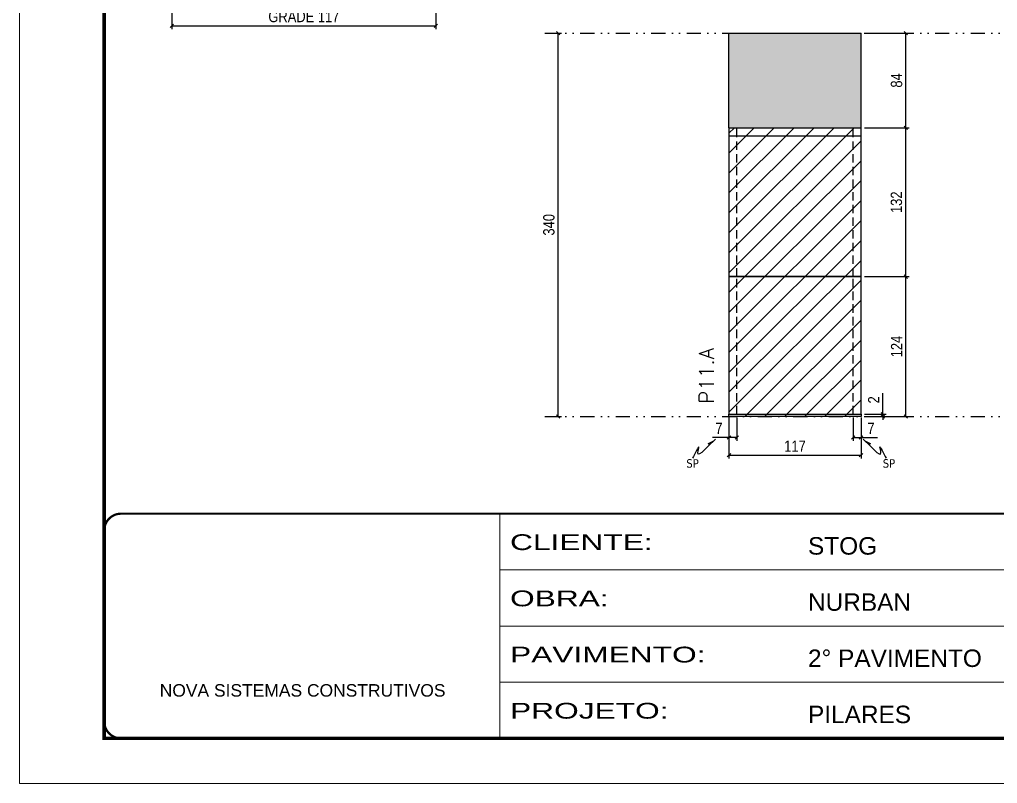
# Model space of a CAD drawing. Extents: x 2201 to 8455, y 252 to 7045.
# Drawn here: x 5385 to 6251, y 2549 to 3226 of the extents above; entities that cross this region are included whole.
import ezdxf

# ---------------------------------------------------------------- set-up
doc = ezdxf.new("R2010")
doc.units = 0
for name, pattern in [('CONTINUO', [0]), ('DASHED', [0.75, 0.5, -0.25]), ('DIVIDE2', [0.625, 0.25, -0.125, 0, -0.125, 0, -0.125]), ('HIDDEN', [0.375, 0.25, -0.125])]:
    doc.linetypes.add(name, pattern=pattern)
for name, color, linetype in [('COTA', 241, 'Continuous'), ('Cota Seção (2x)', 241, 'Continuous'), ('Nível', 160, 'Continuous'), ('Painéis', 200, 'Continuous'), ('SARR_2.2x7', 40, 'Continuous'), ('Sarrafo de Pressão', 42, 'HIDDEN'), ('texto', 7, 'Continuous')]:
    doc.layers.add(name, color=color, linetype=linetype)
for name, color, linetype, lineweight in [('Folhas', 255, 'Continuous', 9), ('Hachura', 251, 'Continuous', 9), ('SARRAFO DE PRESSAO', 251, 'DASHED', 9), ('Texto Seção', 7, 'Continuous', 15)]:
    doc.layers.add(name, color=color, linetype=linetype, lineweight=lineweight)
doc.styles.add('ARIAL', font='arial.ttf')
doc.styles.add('COTA TECNICA', font='techl___.ttf', dxfattribs={"height": 10})
doc.styles.add('COTA TECNICA 2X', font='techl___.ttf', dxfattribs={"height": 10})
doc.styles.add('COTA TECNICA-50', font='techl___.ttf', dxfattribs={"height": 10})
doc.styles.add('REGUA-120', font='ROMANS.shx', dxfattribs={"height": 15})
doc.styles.get("Standard").update_dxf_attribs({"font": 'arial.ttf'})
doc.styles.add('Tecnologia', font='')
doc.styles.get('Tecnologia').set_extended_font_data('Forgotten Futurist')
doc.dimstyles.new('COTA PAINEL-50', dxfattribs={"dimtxt": 10, "dimasz": 3, "dimexe": 3, "dimexo": 3, "dimgap": 3, "dimtad": 1, "dimdec": 1, "dimzin": 12, "dimdsep": 46, "dimtxsty": 'COTA TECNICA-50', "dimblk1": 'OBLIQUE', "dimblk2": 'OBLIQUE', "dimsah": 1, "dimcen": 0.9, "dimclrd": 4, "dimclre": 4, "dimclrt": 240, "dimadec": 1, "dimazin": 3, "dimtfac": 1, "dimtdec": 1, "dimtmove": 0, "dimatfit": 3, "dimfxl": 1, "dimtolj": 1, "dimtzin": 12, "dimarcsym": 0})
doc.dimstyles.new('PAINEL', dxfattribs={"dimtxt": 10, "dimasz": 3, "dimexe": 3, "dimexo": 3, "dimgap": 3, "dimtad": 1, "dimdec": 1, "dimzin": 12, "dimdsep": 46, "dimtxsty": 'COTA TECNICA', "dimblk1": 'OBLIQUE', "dimblk2": 'OBLIQUE', "dimsah": 1, "dimcen": 0.9, "dimclrd": 4, "dimclre": 4, "dimclrt": 240, "dimadec": 1, "dimazin": 3, "dimtfac": 1, "dimtdec": 1, "dimtmove": 0, "dimatfit": 3, "dimfxl": 1, "dimtolj": 1, "dimtzin": 12, "dimarcsym": 0})
doc.dimstyles.new('SECAO PILAR', dxfattribs={"dimtxt": 10, "dimasz": 3, "dimexe": 3, "dimexo": 3, "dimgap": 3, "dimtad": 1, "dimdec": 1, "dimlfac": 0.5, "dimzin": 12, "dimdsep": 46, "dimtxsty": 'COTA TECNICA 2X', "dimblk1": 'OBLIQUE', "dimblk2": 'OBLIQUE', "dimsah": 1, "dimcen": 0.9, "dimclrd": 256, "dimclre": 256, "dimclrt": 256, "dimadec": 1, "dimazin": 3, "dimtfac": 1, "dimtdec": 1, "dimtmove": 0, "dimatfit": 3, "dimfxl": 1, "dimtolj": 1, "dimtzin": 12, "dimarcsym": 0})
doc.dimstyles.get("Standard").update_dxf_attribs({"dimtxt": 0.18, "dimasz": 0.18, "dimexe": 0.18, "dimexo": 0.0625, "dimgap": 0.09, "dimtad": 0, "dimtih": 1, "dimtoh": 1, "dimdec": 4, "dimzin": 0, "dimdsep": 46, "dimtxsty": 'Standard', "dimcen": 0.09, "dimadec": 0, "dimazin": 0, "dimtfac": 1, "dimtdec": 4, "dimtofl": 0, "dimtmove": 0, "dimatfit": 3, "dimfxl": 1, "dimtolj": 1, "dimtzin": 0, "dimarcsym": 0})

# ---------------------------------------------------------------- blocks, each defined once
blk = doc.blocks.new('9999999999')
at = {"color": 30, "linetype": 'CONTINUO'}
for p, q in [((98564.56, 34230.21), (98564.56, 34429.45)), ((98564.56, 34379.64), (99583.98, 34379.64)), ((98564.56, 34329.83), (99487.98, 34329.83)), ((98564.56, 34280.02), (99487.98, 34280.02))]:
    blk.add_line(p, q, dxfattribs=at)
at = {"color": 30, "linetype": 'CONTINUO', "const_width": 2}
blk.add_lwpolyline([(99583.98, 34230.21), (99583.98, 34414.45, 0.414214), (99568.98, 34429.45), (98228.98, 34429.45, 0.414214), (98213.98, 34414.45), (98213.98, 34245.21, 0.414214), (98228.98, 34230.21), (99583.98, 34230.21)], format="xyb", dxfattribs=at)
at = {"layer": 'Folhas'}
blk.add_lwpolyline([(98138.98, 34190.21), (99623.98, 34190.21), (99623.98, 35240.21), (98138.98, 35240.21)], close=True, dxfattribs=at)
at = {"layer": 'Folhas', "color": 30, "const_width": 3}
blk.add_lwpolyline([(98213.98, 34230.21), (99583.98, 34230.21), (99583.98, 35200.21), (98213.98, 35200.21)], close=True, dxfattribs=at)
at = {"color": 7, "linetype": 'Continuous', "ltscale": 5, "style": 'ARIAL'}
for s, height, p in [('STOG', 15.483, (98837.68, 34393.13)), ('NURBAN', 15.483, (98837.68, 34343.32)), ('2° PAVIMENTO', 15.4829, (98837.68, 34293.51)), ('NOVA SISTEMAS CONSTRUTIVOS', 11.0592, (98263.19, 34267.21)), ('PILARES', 15.483, (98837.68, 34243.7))]:
    blk.add_text(s, height=height, dxfattribs=at).set_placement(p)
at = {"layer": 'Folhas', "color": 7, "style": 'Tecnologia', "width": 1.5}
for s, p in [('CLIENTE:', (98573.65, 34397.17)), ('OBRA:', (98573.65, 34347.31)), ('PAVIMENTO:', (98573.65, 34297.5)), ('PROJETO:', (98573.65, 34247.69))]:
    blk.add_text(s, height=14, dxfattribs=at).set_placement(p)
blk = doc.blocks.new('_Oblique')
at = {"color": 0, "linetype": 'ByBlock', "lineweight": -2}
blk.add_line((-0.5, -0.5), (0.5, 0.5), dxfattribs=at)
blk = doc.blocks.new('*D741')
at = {"layer": 'Cota Seção (2x)', "lineweight": -2, "transparency": 16777216}
for p, q in [((5519.85, 3286.85), (5519.85, 3217.85)), ((5753.85, 3286.85), (5753.85, 3217.85)), ((5519.85, 3220.85), (5753.85, 3220.85))]:
    blk.add_line(p, q, dxfattribs=at)
at = {"layer": 'Defpoints', "color": 0, "transparency": 16777216}
for p in [(5519.85, 3289.85), (5753.85, 3289.85), (5753.85, 3220.85)]:
    blk.add_point(p, dxfattribs=at)
at = {"layer": 'Cota Seção (2x)', "lineweight": -2, "transparency": 16777216, "xscale": 3, "yscale": 3, "zscale": 3, "rotation": 180}
blk.add_blockref('_Oblique', (5519.85, 3220.85), dxfattribs=at)
at = {"layer": 'Cota Seção (2x)', "lineweight": -2, "transparency": 16777216, "xscale": 3, "yscale": 3, "zscale": 3}
blk.add_blockref('_Oblique', (5753.85, 3220.85), dxfattribs=at)
at = {"layer": 'Cota Seção (2x)', "transparency": 16777216, "insert": (5636.85, 3228.95), "char_height": 10, "attachment_point": 5, "style": 'COTA TECNICA 2X'}
blk.add_mtext('\\A1;GRADE 117', dxfattribs=at)
blk = doc.blocks.new('*D712')
at = {"layer": 'COTA', "color": 4, "lineweight": -2, "transparency": 16777216}
for p, q in [((5853.34, 3214.35), (5865.2, 3214.35)), ((5862.2, 2874.35), (5862.2, 3214.35)), ((5853.34, 2874.35), (5865.2, 2874.35))]:
    blk.add_line(p, q, dxfattribs=at)
at = {"layer": 'Defpoints', "color": 0, "transparency": 16777216}
for p in [(5850.34, 3214.35), (5862.2, 3214.35), (5850.34, 2874.35)]:
    blk.add_point(p, dxfattribs=at)
at = {"layer": 'COTA', "color": 4, "lineweight": -2, "transparency": 16777216, "xscale": 3, "yscale": 3, "zscale": 3}
for p, rotation in [((5862.2, 3214.35), 90), ((5862.2, 2874.35), 270)]:
    blk.add_blockref('_Oblique', p, dxfattribs=dict(at, rotation=rotation))
at = {"layer": 'COTA', "color": 240, "transparency": 16777216, "insert": (5853.98, 3044.35), "char_height": 10, "attachment_point": 5, "rotation": 90, "style": 'COTA TECNICA-50'}
blk.add_mtext('\\A1;340', dxfattribs=at)
blk = doc.blocks.new('*D320')
at = {"layer": 'COTA', "color": 4, "lineweight": -2, "transparency": 16777216}
for p, q in [((6013.54, 2873.35), (6013.54, 2836.99)), ((6130.54, 2873.35), (6130.54, 2836.99)), ((6013.54, 2839.99), (6130.54, 2839.99))]:
    blk.add_line(p, q, dxfattribs=at)
at = {"layer": 'Defpoints', "color": 0, "transparency": 16777216}
for p in [(6013.54, 2876.35), (6130.54, 2876.35), (6130.54, 2839.99)]:
    blk.add_point(p, dxfattribs=at)
at = {"layer": 'COTA', "color": 4, "lineweight": -2, "transparency": 16777216, "xscale": 3, "yscale": 3, "zscale": 3, "rotation": 180}
blk.add_blockref('_Oblique', (6013.54, 2839.99), dxfattribs=at)
at = {"layer": 'COTA', "color": 4, "lineweight": -2, "transparency": 16777216, "xscale": 3, "yscale": 3, "zscale": 3}
blk.add_blockref('_Oblique', (6130.54, 2839.99), dxfattribs=at)
at = {"layer": 'COTA', "color": 240, "transparency": 16777216, "insert": (6072.04, 2848.06), "char_height": 10, "attachment_point": 5, "style": 'COTA TECNICA'}
blk.add_mtext('\\A1;117', dxfattribs=at)
blk = doc.blocks.new('*D321')
at = {"layer": 'COTA', "color": 4, "lineweight": -2, "transparency": 16777216}
for p, q in [((6013.54, 2871.35), (6013.54, 2852.84)), ((6020.54, 2873.35), (6020.54, 2852.84)), ((6013.54, 2855.84), (5998.81, 2855.84)), ((6020.54, 2855.84), (6013.54, 2855.84))]:
    blk.add_line(p, q, dxfattribs=at)
at = {"layer": 'Defpoints', "color": 0, "transparency": 16777216}
for p in [(6013.54, 2874.35), (6020.54, 2876.35), (6013.54, 2855.84)]:
    blk.add_point(p, dxfattribs=at)
at = {"layer": 'COTA', "color": 4, "lineweight": -2, "transparency": 16777216, "xscale": 3, "yscale": 3, "zscale": 3, "rotation": 180}
blk.add_blockref('_Oblique', (6013.54, 2855.84), dxfattribs=at)
at = {"layer": 'COTA', "color": 4, "lineweight": -2, "transparency": 16777216, "xscale": 3, "yscale": 3, "zscale": 3}
blk.add_blockref('_Oblique', (6020.54, 2855.84), dxfattribs=at)
at = {"layer": 'COTA', "color": 240, "transparency": 16777216, "insert": (6004.67, 2863.91), "char_height": 10, "attachment_point": 5, "style": 'COTA TECNICA-50'}
blk.add_mtext('\\A1;7', dxfattribs=at)
blk = doc.blocks.new('*D322')
at = {"layer": 'COTA', "color": 4, "lineweight": -2, "transparency": 16777216}
for p, q in [((6123.54, 2873.35), (6123.54, 2852.84)), ((6130.54, 2871.35), (6130.54, 2852.84)), ((6123.54, 2855.84), (6130.54, 2855.84)), ((6130.54, 2855.84), (6145.27, 2855.84))]:
    blk.add_line(p, q, dxfattribs=at)
at = {"layer": 'Defpoints', "color": 0, "transparency": 16777216}
for p in [(6123.54, 2876.35), (6130.54, 2874.35), (6130.54, 2855.84)]:
    blk.add_point(p, dxfattribs=at)
at = {"layer": 'COTA', "color": 4, "lineweight": -2, "transparency": 16777216, "xscale": 3, "yscale": 3, "zscale": 3, "rotation": 180}
blk.add_blockref('_Oblique', (6123.54, 2855.84), dxfattribs=at)
at = {"layer": 'COTA', "color": 4, "lineweight": -2, "transparency": 16777216, "xscale": 3, "yscale": 3, "zscale": 3}
blk.add_blockref('_Oblique', (6130.54, 2855.84), dxfattribs=at)
at = {"layer": 'COTA', "color": 240, "transparency": 16777216, "insert": (6139.4, 2863.91), "char_height": 10, "attachment_point": 5, "style": 'COTA TECNICA-50'}
blk.add_mtext('\\A1;7', dxfattribs=at)
blk = doc.blocks.new('*D323')
at = {"layer": 'COTA', "color": 4, "linetype": 'ByBlock', "lineweight": -2, "transparency": 16777216}
for p, q in [((6133.54, 2998.35), (6173.18, 2998.35)), ((6170.18, 2874.35), (6170.18, 2998.35)), ((6133.54, 2874.35), (6173.18, 2874.35))]:
    blk.add_line(p, q, dxfattribs=at)
at = {"layer": 'Defpoints', "color": 0, "linetype": 'ByBlock', "transparency": 16777216}
for p in [(6130.54, 2998.35), (6170.18, 2998.35), (6130.54, 2874.35)]:
    blk.add_point(p, dxfattribs=at)
at = {"layer": 'COTA', "color": 4, "linetype": 'ByBlock', "lineweight": -2, "transparency": 16777216, "xscale": 3, "yscale": 3, "zscale": 3}
for p, rotation in [((6170.18, 2998.35), 90), ((6170.18, 2874.35), 270)]:
    blk.add_blockref('_Oblique', p, dxfattribs=dict(at, rotation=rotation))
at = {"layer": 'COTA', "color": 240, "linetype": 'ByBlock', "transparency": 16777216, "insert": (6162.11, 2936.35), "char_height": 10, "attachment_point": 5, "rotation": 90, "style": 'COTA TECNICA'}
blk.add_mtext('\\A1;124', dxfattribs=at)
blk = doc.blocks.new('*D324')
at = {"layer": 'COTA', "color": 4, "lineweight": -2, "transparency": 16777216}
for p, q in [((6149.8, 2876.35), (6149.8, 2895.15)), ((6133.54, 2876.35), (6152.8, 2876.35)), ((6133.54, 2874.35), (6152.8, 2874.35)), ((6149.8, 2874.35), (6149.8, 2876.35)), ((6149.8, 2874.35), (6149.8, 2871.35))]:
    blk.add_line(p, q, dxfattribs=at)
at = {"layer": 'Defpoints', "color": 0, "transparency": 16777216}
for p in [(6130.54, 2876.35), (6130.54, 2874.35), (6149.8, 2874.35)]:
    blk.add_point(p, dxfattribs=at)
at = {"layer": 'COTA', "color": 4, "lineweight": -2, "transparency": 16777216, "xscale": 3, "yscale": 3, "zscale": 3}
for p, rotation in [((6149.8, 2876.35), 270), ((6149.8, 2874.35), 90)]:
    blk.add_blockref('_Oblique', p, dxfattribs=dict(at, rotation=rotation))
at = {"layer": 'COTA', "color": 240, "transparency": 16777216, "insert": (6141.8, 2889.1), "char_height": 10, "attachment_point": 5, "rotation": 90, "style": 'COTA TECNICA-50'}
blk.add_mtext('\\A1;2', dxfattribs=at)
blk = doc.blocks.new('*D325')
at = {"layer": 'COTA', "color": 4, "linetype": 'ByBlock', "lineweight": -2, "transparency": 16777216}
for p, q in [((6133.54, 2998.35), (6173.18, 2998.35)), ((6170.18, 2874.35), (6170.18, 2998.35)), ((6133.54, 2874.35), (6173.18, 2874.35))]:
    blk.add_line(p, q, dxfattribs=at)
at = {"layer": 'Defpoints', "color": 0, "linetype": 'ByBlock', "transparency": 16777216}
for p in [(6130.54, 2998.35), (6170.18, 2998.35), (6130.54, 2874.35)]:
    blk.add_point(p, dxfattribs=at)
at = {"layer": 'COTA', "color": 4, "linetype": 'ByBlock', "lineweight": -2, "transparency": 16777216, "xscale": 3, "yscale": 3, "zscale": 3}
for p, rotation in [((6170.18, 2998.35), 90), ((6170.18, 2874.35), 270)]:
    blk.add_blockref('_Oblique', p, dxfattribs=dict(at, rotation=rotation))
at = {"layer": 'COTA', "color": 240, "linetype": 'ByBlock', "transparency": 16777216, "insert": (6162.11, 2936.35), "char_height": 10, "attachment_point": 5, "rotation": 90, "style": 'COTA TECNICA'}
blk.add_mtext('\\A1;124', dxfattribs=at)
blk = doc.blocks.new('*D326')
at = {"layer": 'COTA', "color": 4, "lineweight": -2, "transparency": 16777216}
for p, q in [((6133.54, 3214.35), (6173.18, 3214.35)), ((6170.18, 3130.35), (6170.18, 3214.35)), ((6133.54, 3130.35), (6173.18, 3130.35))]:
    blk.add_line(p, q, dxfattribs=at)
at = {"layer": 'Defpoints', "color": 0, "transparency": 16777216}
for p in [(6130.54, 3214.35), (6170.18, 3214.35), (6130.54, 3130.35)]:
    blk.add_point(p, dxfattribs=at)
at = {"layer": 'COTA', "color": 4, "lineweight": -2, "transparency": 16777216, "xscale": 3, "yscale": 3, "zscale": 3}
for p, rotation in [((6170.18, 3214.35), 90), ((6170.18, 3130.35), 270)]:
    blk.add_blockref('_Oblique', p, dxfattribs=dict(at, rotation=rotation))
at = {"layer": 'COTA', "color": 240, "transparency": 16777216, "insert": (6162.08, 3172.35), "char_height": 10, "attachment_point": 5, "rotation": 90, "style": 'COTA TECNICA-50'}
blk.add_mtext('\\A1;84', dxfattribs=at)
blk = doc.blocks.new('*D262')
at = {"layer": 'COTA', "color": 4, "lineweight": -2, "transparency": 16777216}
for p, q in [((6133.54, 3130.35), (6173.18, 3130.35)), ((6170.18, 2998.35), (6170.18, 3130.35)), ((6133.54, 2998.35), (6173.18, 2998.35))]:
    blk.add_line(p, q, dxfattribs=at)
at = {"layer": 'Defpoints', "color": 0, "transparency": 16777216}
for p in [(6130.54, 3130.35), (6170.18, 3130.35), (6130.54, 2998.35)]:
    blk.add_point(p, dxfattribs=at)
at = {"layer": 'COTA', "color": 4, "lineweight": -2, "transparency": 16777216, "xscale": 3, "yscale": 3, "zscale": 3}
for p, rotation in [((6170.18, 3130.35), 90), ((6170.18, 2998.35), 270)]:
    blk.add_blockref('_Oblique', p, dxfattribs=dict(at, rotation=rotation))
at = {"layer": 'COTA', "color": 240, "transparency": 16777216, "insert": (6161.96, 3064.35), "char_height": 10, "attachment_point": 5, "rotation": 90, "style": 'COTA TECNICA-50'}
blk.add_mtext('\\A1;132', dxfattribs=at)

msp = doc.modelspace()

# ---------------------------------------------------------------- hatches: boundary and pattern name
at = {"layer": 'COTA', "linetype": 'ByBlock'}
h = msp.add_hatch(dxfattribs=at)
h.set_pattern_fill('AR-CONC', color=256, scale=0.03)
h.set_pattern_definition([(50, (-164707.069, -105473.8634), (5.46554007, -0.47817257), [0.5715, -6.2865]), (355, (-164707.069, -105473.8634), (-1.05730264, 5.73170536), [0.4572, -5.02921753]), (100.4514447, (-164706.6134, -105473.903), (4.40823741, 5.25353256), [0.48570026, -5.34270734]), (46.1842, (-164707.069, -105472.3394), (8.13237123, -1.26126984), [0.85725, -9.42975]), (96.6355576, (-164706.391, -105472.4445), (7.12212402, 7.42278374), [0.7285507, -8.01406824]), (351.184151, (-164707.069, -105472.339), (7.12212402, 7.42278374), [0.685799, -7.54379196]), (21, (-164706.307, -105472.7204), (4.54843174, -3.06795595), [0.5715, -6.2865]), (326, (-164706.307, -105472.7204), (1.85406085, 5.52563898), [0.4572, -5.0292]), (71.451445, (-164705.928, -105472.976), (6.40249258, 2.45768307), [0.48570026, -5.34269813]), (37.5, (-164707.069, -105473.8634), (0.092658098, 2.536651166), [0, -4.96824, 0, -5.1054, 0, -5.04825]), (7.5, (-164707.069, -105473.8634), (2.004589875, 3.005417245), [0, -2.91084, 0, -4.85394, 0, -1.92405]), (327.5, (-164708.7682, -105473.8634), (4.067717855, -0.17186232), [0, -1.905, 0, -5.9436, 0, -7.8867]), (317.5, (-164709.53, -105473.8634), (4.44387544, 0.76279473), [0, -2.4765, 0, -3.94716, 0, -5.6007])])
h.paths.add_polyline_path([(6130.54, 3214.35), (6013.54, 3214.35), (6013.54, 3130.35), (6130.54, 3130.35)])
at = {"layer": 'Hachura', "linetype": 'ByBlock'}
h = msp.add_hatch(dxfattribs=at)
h.set_pattern_fill('ANSI31', color=256, scale=100)
h.set_pattern_definition([(45, (-111136.589, -32176.925), (-8.8388348, 8.8388348), [])])
h.paths.add_polyline_path([(6130.54, 3130.35), (6013.54, 3130.35), (6013.54, 2874.35), (6130.54, 2874.35)])

# ---------------------------------------------------------------- linework, layer by layer
at = {"layer": 'COTA', "linetype": 'ByBlock'}
for p, q in [((6013.54, 3130.35), (6013.54, 3214.35)), ((6013.54, 3214.35), (6130.54, 3214.35)), ((6130.54, 3130.35), (6130.54, 3214.35))]:
    msp.add_line(p, q, dxfattribs=at)
at = {"layer": 'Nível', "color": 4, "linetype": 'DIVIDE2', "ltscale": 50}
for p, q in [((5850.34, 3214.35), (6829.87, 3214.35)), ((5850.34, 2874.35), (6829.87, 2874.35))]:
    msp.add_line(p, q, dxfattribs=at)
at = {"layer": 'Painéis'}
for p, q in [((6013.54, 3130.35), (6013.54, 2998.35)), ((6013.54, 3130.35), (6130.54, 3130.35)), ((6130.54, 2998.35), (6130.54, 3130.35)), ((6130.54, 2998.35), (6013.54, 2998.35)), ((6013.54, 2998.35), (6013.54, 2876.35)), ((6013.54, 2998.35), (6130.54, 2998.35)), ((6130.54, 2876.35), (6130.54, 2998.35)), ((6013.54, 2876.35), (6130.54, 2876.35))]:
    msp.add_line(p, q, dxfattribs=at)
msp.add_lwpolyline([(6130.54, 2874.35), (6013.54, 2874.35), (6013.54, 2876.35), (6130.54, 2876.35)], close=True, dxfattribs=at)
at = {"layer": 'SARR_2.2x7'}
msp.add_line((6013.54, 3123.35), (6130.54, 3123.35), dxfattribs=at)
at = {"layer": 'Sarrafo de Pressão', "ltscale": 30}
for p, q in [((6020.54, 2998.35), (6020.54, 3130.35)), ((6123.54, 2998.35), (6123.54, 3130.35)), ((6020.54, 2876.35), (6020.54, 2998.35)), ((6123.54, 2876.35), (6123.54, 2998.35))]:
    msp.add_line(p, q, dxfattribs=at)

# ---------------------------------------------------------------- block references
at = {"layer": 'SARRAFO DE PRESSAO', "color": 6, "linetype": 'ByBlock'}
msp.add_blockref('9999999999', (-92754.11, -31641.27), dxfattribs=at)

# ---------------------------------------------------------------- texts
at = {"layer": 'texto', "color": 0, "char_height": 7.5, "attachment_point": 5}
for insert in [(5981.29, 2832.67), (6155.32, 2832.67)]:
    msp.add_mtext('{\\fTahoma|b0|i0|c0|p34;\\C4;SP}', dxfattribs=dict(at, insert=insert))
at = {"layer": 'Texto Seção', "insert": (6000.07, 2885.6), "char_height": 13, "width": 285.3299, "attachment_point": 7, "rotation": 90, "style": 'REGUA-120'}
msp.add_mtext('P11.A', dxfattribs=at)

# ---------------------------------------------------------------- dimensions: what is measured, and where the dimension line sits
at = {"layer": 'COTA'}
for base, p1, p2, angle, picture, middle in [((5862.2, 3214.35), (5850.34, 2874.35), (5850.34, 3214.35), 90, '*D712', (5853.98, 3044.35)), ((6170.18, 3214.35), (6130.54, 3130.35), (6130.54, 3214.35), 90, '*D326', (6162.08, 3172.35)), ((6170.18, 3130.35), (6130.54, 2998.35), (6130.54, 3130.35), 90, '*D262', (6161.96, 3064.35)), ((6013.54, 2855.84), (6020.54, 2876.35), (6013.54, 2874.35), 180, '*D321', (6004.67, 2863.91))]:
    dim = msp.add_linear_dim(base=base, p1=p1, p2=p2, angle=angle, dimstyle='COTA PAINEL-50', dxfattribs=at)
    dim.commit()
    dim.dimension.update_dxf_attribs({"geometry": picture, "text_midpoint": middle})
at = {"layer": 'COTA', "linetype": 'ByBlock'}
for picture in ['*D323', '*D325']:
    dim = msp.add_aligned_dim(p1=(6130.54, 2874.35), p2=(6130.54, 2998.35), distance=-39.64, dimstyle='PAINEL', dxfattribs=at)
    dim.commit()
    dim.dimension.update_dxf_attribs({"geometry": picture, "text_midpoint": (6162.11, 2936.35)})
at = {"layer": 'COTA'}
dim = msp.add_linear_dim(base=(6149.8, 2874.35), p1=(6130.54, 2876.35), p2=(6130.54, 2874.35), angle=90, dimstyle='COTA PAINEL-50', dxfattribs=at)
dim.commit()
dim.dimension.update_dxf_attribs({"geometry": '*D324', "text_midpoint": (6149.8, 2889.1), "dimtype": 160})
dim = msp.add_linear_dim(base=(6130.54, 2839.99), p1=(6013.54, 2876.35), p2=(6130.54, 2876.35), dimstyle='PAINEL', override={"dimarcsym": 2}, dxfattribs=at)
dim.commit()
dim.dimension.update_dxf_attribs({"geometry": '*D320', "text_midpoint": (6072.04, 2848.06)})
dim = msp.add_linear_dim(base=(6130.54, 2855.84), p1=(6123.54, 2876.35), p2=(6130.54, 2874.35), dimstyle='COTA PAINEL-50', dxfattribs=at)
dim.commit()
dim.dimension.update_dxf_attribs({"geometry": '*D322', "text_midpoint": (6139.4, 2863.91)})
at = {"layer": 'Cota Seção (2x)', "color": 241}
dim = msp.add_linear_dim(base=(5753.85, 3220.85), p1=(5519.85, 3289.85), p2=(5753.85, 3289.85), text='GRADE <>', dimstyle='SECAO PILAR', dxfattribs=at)
dim.commit()
dim.dimension.update_dxf_attribs({"geometry": '*D741', "text_midpoint": (5636.85, 3228.95)})

# ---------------------------------------------------------------- leaders
at = {"layer": 'COTA', "path_type": 1}
for points in [[(6001.71, 2854.17), (5985.92, 2842.33), (5986.85, 2847.14), (5981.3, 2837.36)], [(6132.37, 2854.17), (6148.15, 2842.33), (6147.23, 2847.14), (6152.78, 2837.36)]]:
    msp.add_leader(points, dimstyle='Standard', override={"dimasz": 8}, dxfattribs=at)

doc.saveas('drawing.dxf')
